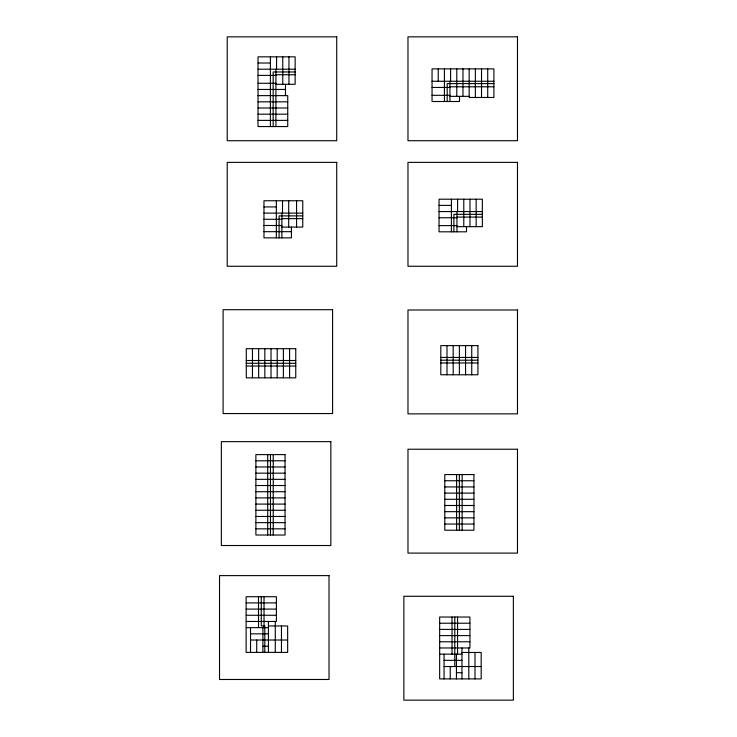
<?xml version="1.0" encoding="UTF-8"?>
<svg xmlns="http://www.w3.org/2000/svg" width="737" height="737" viewBox="0 0 737 737"><rect width="100%" height="100%" fill="white"/><g stroke="black" fill="none" stroke-linecap="round" stroke-linejoin="round"><path stroke-width="1.11" d="M258.024 63.023L270.396 63.023M258.024 69.204L295.141 69.204M295.141 71.968L273.16 71.968L273.16 126.561M275.924 74.732L295.141 74.732M258.024 75.395L275.924 75.395M432.048 81.263L493.901 81.263M258.024 83.263L275.924 83.263M493.901 83.603L447.184 83.603L447.184 101.503M275.924 84.294L295.141 84.294L295.141 56.832L258.024 56.832L258.024 126.561L287.734 126.561L287.734 95.635L258.024 95.635M449.948 86.791L493.901 86.791M432.048 87.445L449.948 87.445M258.024 89.453L285.486 89.453M432.048 95.322L449.948 95.322M449.948 96.354L469.165 96.354M258.024 101.826L287.734 101.826M258.024 108.007L287.734 108.007M258.024 114.189L287.734 114.189M258.024 120.38L287.734 120.38M439.049 205.383L451.413 205.383M263.966 206.931L276.338 206.931M439.049 211.565L482.348 211.565M263.966 213.122L302.76 213.122M482.348 214.338L453.9 214.338L453.9 231.814M302.76 215.886L279.102 215.886L279.102 237.867M456.949 217.102L482.348 217.102M439.049 217.756L456.949 217.756M281.866 218.649L302.76 218.649M263.966 219.304L281.866 219.304M263.966 225.494L281.866 225.494M439.049 225.623L456.949 225.623M456.949 226.655L482.348 226.655L482.348 199.202L439.049 199.202L439.049 231.814L466.503 231.814L466.503 226.655M281.866 227.088L302.76 227.088L302.76 200.75L263.966 200.75L263.966 237.867L291.419 237.867L291.419 227.088M263.966 231.676L291.419 231.676M440.809 357.436L477.926 357.436M440.809 360.2L477.926 360.2M246.278 360.504L295.758 360.504M440.809 362.963L477.926 362.963M246.278 363.267L295.758 363.267M246.278 366.031L295.758 366.031M255.896 460.791L285.044 460.791M255.896 466.972L285.044 466.972M255.896 473.163L285.044 473.163M255.896 479.345L285.044 479.345M444.798 480.745L473.946 480.745M255.896 485.526L285.044 485.526M444.798 486.927L473.946 486.927M255.896 491.717L285.044 491.717M444.798 493.117L473.946 493.117M255.896 497.899L285.044 497.899M444.798 499.299L473.946 499.299M255.896 504.09L285.044 504.09M444.798 505.49L473.946 505.49M255.896 510.271L285.044 510.271M444.798 511.671L473.946 511.671M255.896 516.462L285.044 516.462M444.798 517.862L473.946 517.862M255.896 522.644L285.044 522.644M444.798 524.044L473.946 524.044M255.896 528.834L285.044 528.834M246.13 602.903L276.403 602.903M246.13 609.094L276.403 609.094M246.13 615.275L276.403 615.275M246.13 621.466L276.403 621.466L276.403 596.721L246.13 596.721L246.13 652.392L287.651 652.392L287.651 625.962L268.434 625.962M439.657 623.226L469.93 623.226M246.13 627.648L268.434 627.648M439.657 629.407L469.93 629.407M250.534 633.829L268.434 633.829M439.657 635.598L469.93 635.598M250.534 640.02L287.651 640.02M439.657 641.78L469.93 641.78M262.906 646.202L268.434 646.202M439.657 647.97L469.93 647.97L469.93 617.035L439.657 617.035L439.657 678.897L481.178 678.897L481.178 652.466L461.961 652.466M439.657 654.152L461.961 654.152M444.061 660.334L461.961 660.334M444.061 666.524L481.178 666.524M456.433 672.706L461.961 672.706M487.719 68.891L487.719 97.477M481.528 68.891L481.528 97.477M476.157 199.202L476.157 226.655M475.347 68.891L475.347 97.477M474.987 652.466L474.987 678.897M471.744 345.625L471.744 374.774M469.976 199.202L469.976 226.655M469.165 68.891L469.165 97.477L493.901 97.477L493.901 68.891L432.048 68.891L432.048 101.503L459.51 101.503L459.51 96.354M468.806 647.97L468.806 678.897M465.554 345.625L465.554 374.774M463.785 199.202L463.785 226.655M462.974 68.891L462.974 96.354M462.136 474.564L462.136 530.225M461.961 647.97L461.961 678.897M459.372 345.625L459.372 374.774M459.372 474.564L459.372 530.225M457.603 199.202L457.603 211.565M457.557 617.035L457.557 654.152M456.949 211.565L456.949 231.814M456.793 68.891L456.793 96.354M456.608 474.564L456.608 530.225M456.433 654.152L456.433 678.897M454.793 617.035L454.793 666.524M453.181 345.625L453.181 374.774M452.03 617.035L452.03 654.152M451.413 199.202L451.413 231.814M450.602 68.891L450.602 81.263M450.252 666.524L450.252 678.897M449.948 81.263L449.948 101.503M447 345.625L447 374.774M444.42 68.891L444.42 101.503M444.061 654.152L444.061 678.897M438.229 68.891L438.229 81.263M296.578 200.75L296.578 227.088M289.577 348.693L289.577 377.841M288.95 56.832L288.95 84.294M288.701 200.75L288.701 227.088M285.486 84.294L285.486 95.635M283.386 348.693L283.386 377.841M282.768 56.832L282.768 84.294M282.52 200.75L282.52 213.122M281.866 213.122L281.866 237.867M281.46 625.962L281.46 652.392M277.204 348.693L277.204 377.841M276.578 56.832L276.578 69.204M276.338 200.75L276.338 237.867M275.924 69.204L275.924 126.561M275.279 621.466L275.279 652.392M273.234 454.6L273.234 535.016M271.023 348.693L271.023 377.841M270.396 56.832L270.396 126.561M270.47 454.6L270.47 535.016M268.434 621.466L268.434 652.392M267.706 454.6L267.706 535.016M264.832 348.693L264.832 377.841M264.804 652.392L264.804 625.925L261.267 625.925L261.267 596.721M264.03 596.721L264.03 627.648M262.906 627.648L262.906 652.392M258.65 348.693L258.65 377.841M258.503 596.721L258.503 627.648M256.725 640.02L256.725 652.392M252.459 348.693L252.459 377.841M250.534 627.648L250.534 652.392M336.717 36.85L227.217 36.85L227.217 140.721L336.717 140.721L336.717 36.85M517.475 36.85L407.976 36.85L407.976 140.721L517.475 140.721L517.475 36.85M336.717 162.38L227.217 162.38L227.217 266.26L336.717 266.26L336.717 162.38M517.475 162.38L407.976 162.38L407.976 266.26L517.475 266.26L517.475 162.38M332.599 309.697L223.099 309.697L223.099 413.568L332.599 413.568L332.599 309.697M517.475 309.991L407.976 309.991L407.976 413.862L517.475 413.862L517.475 309.991M477.926 345.625L440.809 345.625L440.809 374.774L477.926 374.774L477.926 345.625M295.758 348.693L246.278 348.693L246.278 377.841L295.758 377.841L295.758 348.693M330.839 441.647L221.34 441.647L221.34 545.518L330.839 545.518L330.839 441.647M517.475 449.229L407.976 449.229L407.976 553.1L517.475 553.1L517.475 449.229M285.044 454.6L255.896 454.6L255.896 535.016L285.044 535.016L285.044 454.6M473.946 474.564L444.798 474.564L444.798 530.225L473.946 530.225L473.946 474.564M329.024 575.615L219.525 575.615L219.525 679.486L329.024 679.486L329.024 575.615M513.367 596.279L403.858 596.279L403.858 700.15L513.367 700.15L513.367 596.279"/></g></svg>
